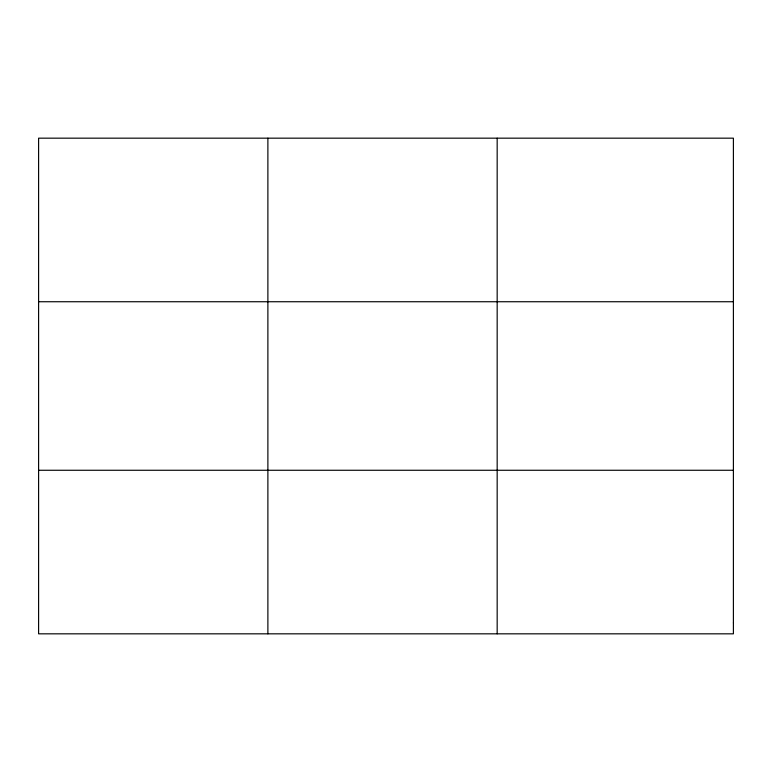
<?xml version="1.0" encoding="UTF-8"?>
<svg xmlns="http://www.w3.org/2000/svg" width="772" height="772" viewBox="0 0 772 772"><rect width="100%" height="100%" fill="white"/><g stroke="black" fill="none" stroke-linecap="round" stroke-linejoin="round"><path stroke-width="1.16" d="M267.884 633.831L267.884 138.169M497.168 633.831L497.168 138.169M38.6 301.736L733.4 301.736M38.6 470.264L733.4 470.264M733.4 622.927L733.4 633.831L38.6 633.831L38.6 138.169L733.4 138.169L733.4 622.927"/></g></svg>
